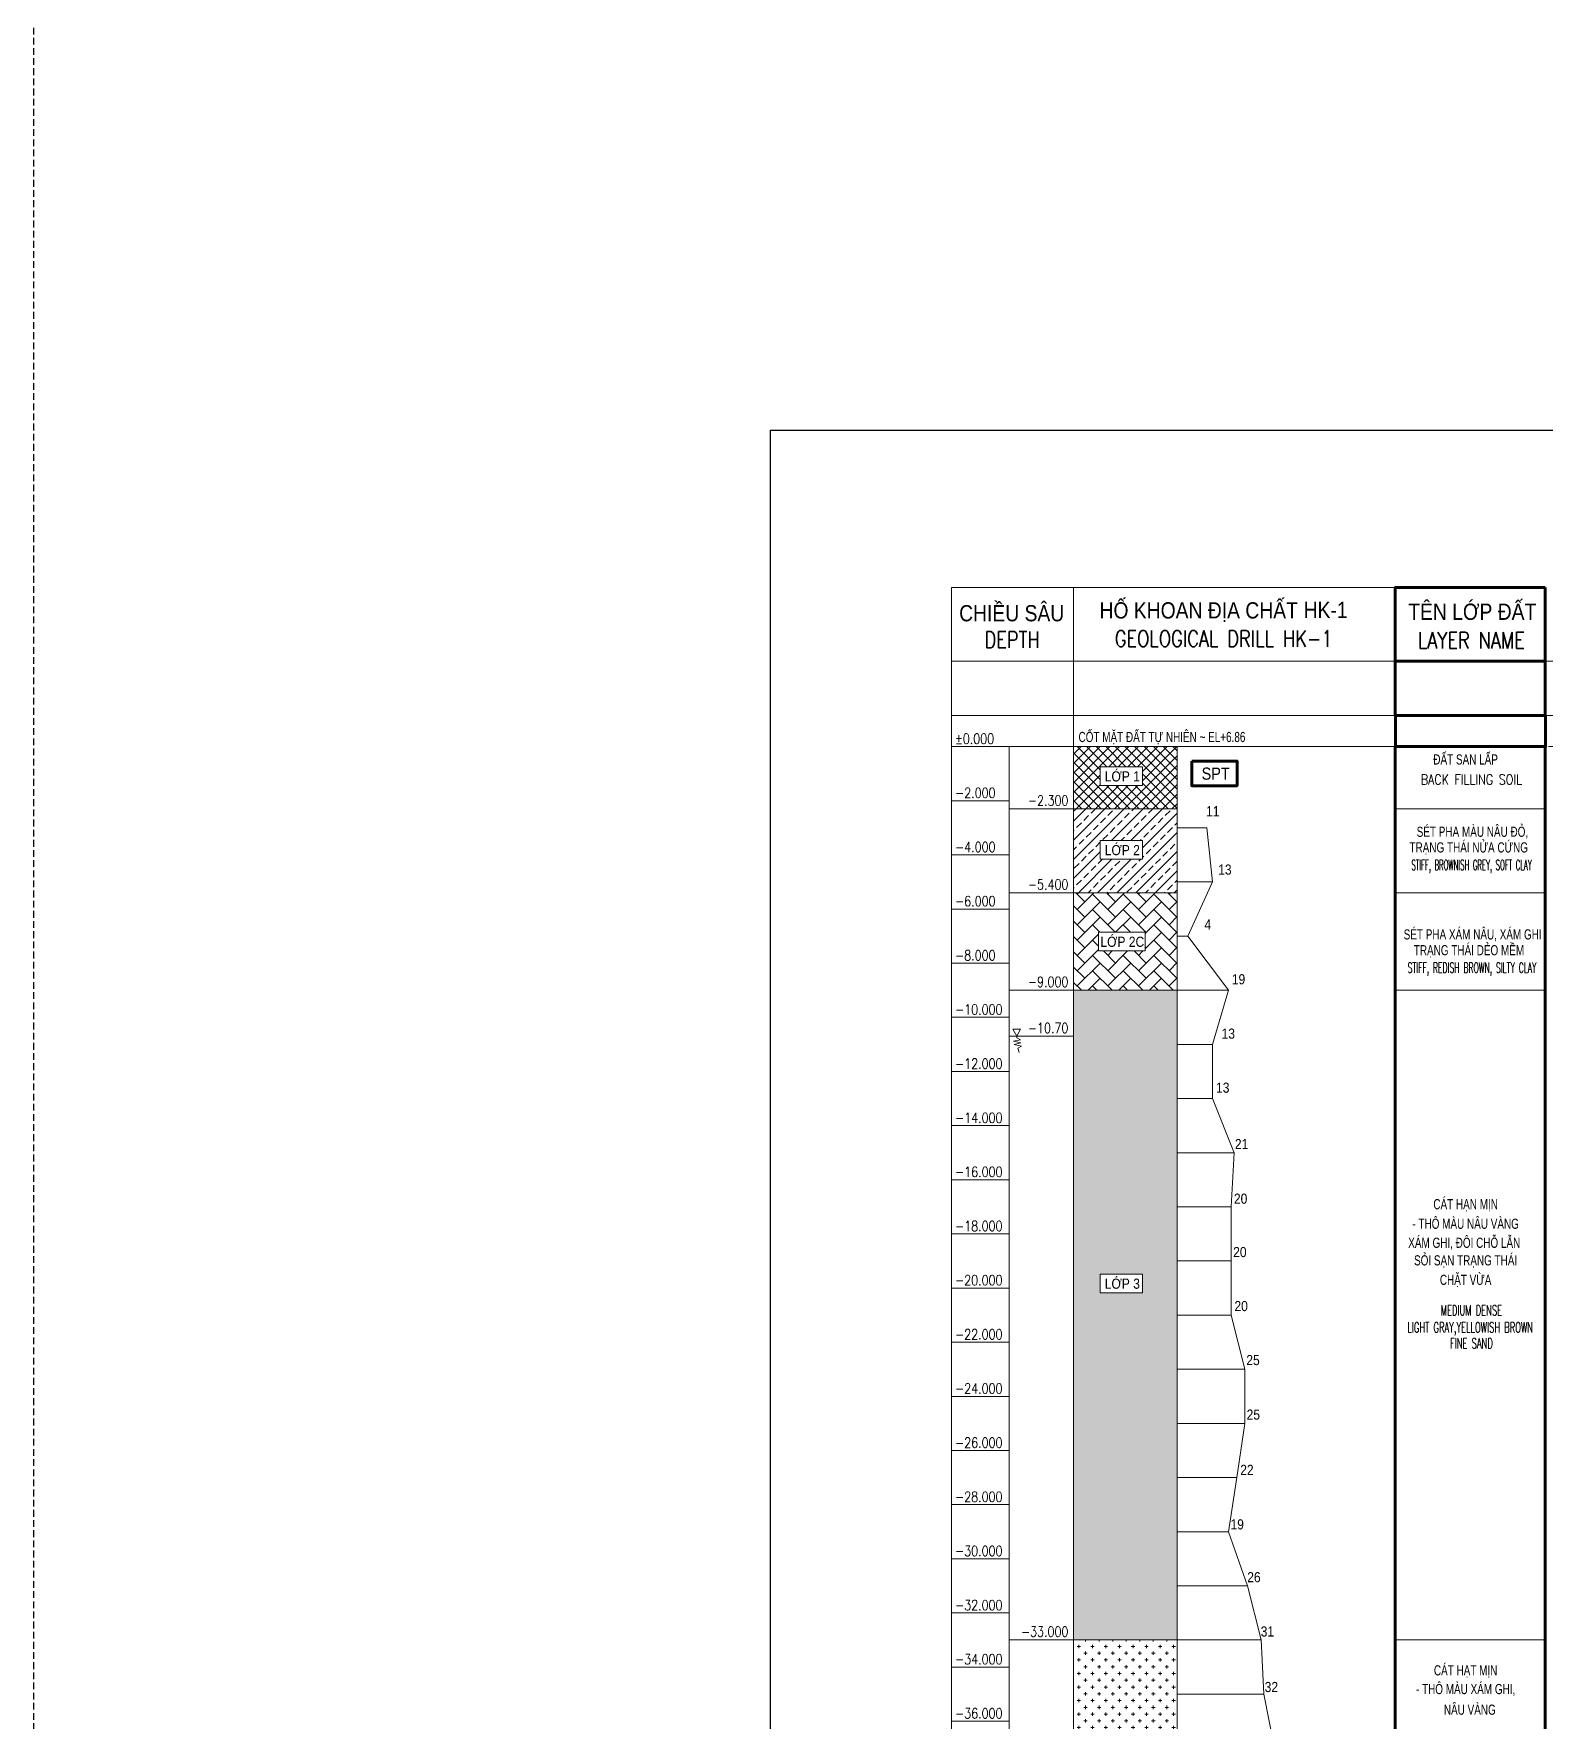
# Model space of a CAD drawing. Header units: millimetres. Extents: x -2123450 to -961021, y -260876 to 649159.
# Drawn here: x -1725347 to -1669543, y 359319 to 421650 of the extents above; entities that cross this region are included whole.
import ezdxf
from ezdxf.enums import TextEntityAlignment as Align

# ---------------------------------------------------------------- set-up
doc = ezdxf.new("R2010")
doc.units = ezdxf.units.MM
doc.header["$LTSCALE"] = 1000
doc.header["$MEASUREMENT"] = 0
doc.linetypes.add('DASHED', pattern=[19.05, 12.7, -6.35])
doc.linetypes.add('HIDDEN', pattern=[0.375, 0.25, -0.125])
doc.layers.get('0').update_dxf_attribs({"linetype": 'CONTINUOUS'})
doc.layers.get('DEFPOINTS').update_dxf_attribs({"linetype": 'CONTINUOUS'})
doc.layers.add('HIDEN', color=9, linetype='HIDDEN')
doc.layers.add('TEXT', color=7, linetype='CONTINUOUS')
for name, color, linetype, lineweight in [('NDC_S_CONTINUOUS', 3, 'CONTINUOUS', 20), ('NDC_S_DIM', 1, 'CONTINUOUS', 9), ('NDC_S_ENG TEXT', 2, 'CONTINUOUS', 9), ('NDC_S_FOUNDATION NAME', 7, 'CONTINUOUS', 20), ('NDC_S_HATCH MATERIAL', 8, 'CONTINUOUS', 13), ('NDC_S_LEVEL TEXT', 7, 'CONTINUOUS', 20), ('NDC_S_PILE ON FOUNDATION PLAN', 9, 'DASHED', 9), ('NDC_S_REBAR SECTION', 6, 'CONTINUOUS', 25), ('NDC_S_VN TITLE', 6, 'CONTINUOUS', 9)]:
    doc.layers.add(name, color=color, linetype=linetype, lineweight=lineweight)
doc.styles.add('NDC_ARIAL', font='arial.ttf', dxfattribs={"width": 0.8})
doc.styles.add('NDC_ROMANS', font='romans.shx', dxfattribs={"width": 0.8, "bigfont": 'vns.shx'})
doc.styles.get("Standard").update_dxf_attribs({"font": 'romans.shx', "bigfont": 'vns.shx'})

# ---------------------------------------------------------------- blocks, each defined once
blk = doc.blocks.new('COC TN D1800 TYPE 2')
at = {"layer": 'NDC_S_CONTINUOUS'}
for p, q in [((0, 56873.2), (47426.9, 56873.2)), ((0, 54873.2), (33126.6, 54873.2))]:
    blk.add_line(p, q, dxfattribs=at)
at = {"layer": 'NDC_S_HATCH MATERIAL', "linetype": 'HIDDEN'}
blk.add_line((11992.5, 53723.2), (0, 53723.2), dxfattribs=at)
blk = doc.blocks.new('HK1 B3')
at = {"layer": 'NDC_S_HATCH MATERIAL'}
h = blk.add_hatch(dxfattribs=at)
h.set_pattern_fill('ANSI37', color=256, scale=2000)
h.set_pattern_definition([(45, (599674.7, -615917.2), (-176.776695, 176.776695), []), (135, (599674.7, -615917.2), (-176.776695, -176.776695), [])])
h.paths.add_polyline_path([(8333, 0), (4509, 0), (4509, -2300), (8333, -2300)])
h.paths.add_polyline_path([(5495, -1439), (5495, -746), (7052, -746), (7052, -1439)], flags=16)
h.paths.add_polyline_path([(5542, -1412), (7077, -1412), (7077, -697), (5542, -697)], flags=24)
h = blk.add_hatch(dxfattribs=at)
h.set_pattern_fill('ANSI33', color=256, scale=2000)
h.set_pattern_definition([(45, (599674.7, -615917.2), (-353.5534, 353.5534), []), (45, (600028.26, -615917.2), (-353.5534, 353.5534), [250, -125])])
h.paths.add_polyline_path([(8333, -2300), (4509, -2300), (4509, -5400), (8333, -5400)])
h.paths.add_polyline_path([(7052, -3470), (7052, -4163), (5495, -4163), (5495, -3470)], flags=16)
h.paths.add_polyline_path([(5542, -4135), (7077, -4135), (7077, -3421), (5542, -3421)], flags=24)
h = blk.add_hatch(dxfattribs=at)
h.set_pattern_fill('AR-HBONE', color=256, scale=100, pattern_type=2)
h.set_pattern_definition([(45, (599674.7, -615917.2), (4e-14, 565.68542), [1200, -400]), (135, (599957.55, -615634.36), (4e-14, 565.68542), [1200, -400])])
h.paths.add_polyline_path([(8333, -5400), (4509, -5400), (4509, -9000), (8333, -9000)])
h.paths.add_polyline_path([(5429, -7549), (5429, -6856), (7149, -6856), (7149, -7549)], flags=16)
h.paths.add_polyline_path([(5381, -7521), (7238, -7521), (7238, -6807), (5381, -6807)], flags=24)
h = blk.add_hatch(dxfattribs=at)
h.set_pattern_fill('AR-SAND', color=256, scale=100)
h.set_pattern_definition([(37.5, (599674.71, -615917.2), (-6.299336, 192.682377), [0, -152, 0, -170, 0, -162.5]), (7.5, (599674.7, -615917.2), (176.97767, 282.21461), [0, -82, 0, -137, 0, -52.5]), (327.5, (599551.7, -615917.2), (311.414186, 0.565905), [0, -50, 0, -180, 0, -235]), (317.5, (599551.7, -615917.2), (300.61266, 87.76756), [0, -25, 0, -118, 0, -135])])
h.paths.add_polyline_path([(8333, -9000), (4509, -9000), (4509, -33000), (8333, -33000)])
h.paths.add_polyline_path([(7052, -19485), (7052, -20177), (5495, -20177), (5495, -19485)], flags=16)
h = blk.add_hatch(dxfattribs=at)
h.set_pattern_fill('CROSS', color=256, scale=1000)
h.set_pattern_definition([(0, (599674.7, -615917.2), (250, 250), [125, -375]), (90, (599737.2, -615979.7), (-250, 250), [125, -375])])
h.paths.add_polyline_path([(8333, -33000), (4509, -33000), (4509, -43200), (8333, -43200)])
h.paths.add_polyline_path([(7052, -37893), (7052, -38586), (5495, -38586), (5495, -37893)], flags=16)
h.paths.add_polyline_path([(5542, -38558), (7077, -38558), (7077, -37844), (5542, -37844)], flags=24)
at = {"layer": 'NDC_S_CONTINUOUS'}
for p, q in [((4509, -67200), (4509, 5871)), ((16380, 1149), (16380, 5871)), ((0, -67200), (0, 0)), ((2130, 0), (0, 0)), ((2130, -67200), (2130, 0)), ((8333, -67200), (8333, 0)), ((16381, -67199), (16380, 0)), ((2130, -2000), (0, -2000)), ((4509, -2300), (2130, -2300)), ((8333, -2300), (4509, -2300)), ((2130, -4000), (0, -4000)), ((4509, -5400), (2130, -5400)), ((8333, -5400), (4509, -5400)), ((8333, -5400), (4509, -5400)), ((2130, -6000), (0, -6000)), ((2130, -8000), (0, -8000)), ((4509, -9000), (2130, -9000)), ((8333, -9000), (4509, -9000)), ((8333, -9000), (4509, -9000)), ((2130, -10000), (0, -10000)), ((2130, -12000), (0, -12000)), ((2130, -14000), (0, -14000)), ((2130, -16000), (0, -16000)), ((2130, -18000), (0, -18000)), ((2130, -20000), (0, -20000)), ((2130, -22000), (0, -22000)), ((2130, -24000), (0, -24000)), ((2130, -26000), (0, -26000)), ((2130, -28000), (0, -28000)), ((2130, -30000), (0, -30000)), ((2130, -32000), (0, -32000)), ((4509, -33000), (2130, -33000)), ((8333, -33000), (4509, -33000)), ((2130, -34000), (0, -34000)), ((2130, -36000), (0, -36000))]:
    blk.add_line(p, q, dxfattribs=at)
for points in [[(4509, 3150), (0, 3150), (0, 5871), (4509, 5871)], [(16380, 3150), (4509, 3150), (4509, 5871), (16380, 5871)], [(4509, 1149), (0, 1149), (0, 3150), (4509, 3150)], [(16380, 1149), (4509, 1149), (4509, 3150), (16380, 3150)], [(4509, 0), (0, 0), (0, 1149), (4509, 1149)], [(16380, 0), (4509, 0), (4509, 1149), (16380, 1149)]]:
    blk.add_lwpolyline(points, close=True, dxfattribs=at)
at = {"layer": 'NDC_S_CONTINUOUS', "lineweight": 100}
blk.add_lwpolyline([(8874, -536), (10544, -536), (10544, -1448), (8874, -1448)], close=True, dxfattribs=at)
at = {"layer": 'NDC_S_DIM', "color": 3}
for p, q in [((8333, -3000), (9433, -3000)), ((9433, -3000), (9633, -5000)), ((8333, -5000), (9633, -5000)), ((9633, -5000), (8733, -7000)), ((8333, -7000), (8733, -7000)), ((8733, -7000), (10233, -9000)), ((8333, -9000), (10233, -9000)), ((10233, -9000), (9633, -11000)), ((8333, -11000), (9633, -11000)), ((9633, -11000), (9633, -13000)), ((8333, -13000), (9633, -13000)), ((9633, -13000), (10433, -15000)), ((8333, -15000), (10433, -15000)), ((10433, -15000), (10333, -17000)), ((8333, -17000), (10333, -17000)), ((10333, -17000), (10333, -19000)), ((8333, -19000), (10333, -19000)), ((10333, -19000), (10333, -21000)), ((8333, -21000), (10333, -21000)), ((10333, -21000), (10833, -23000)), ((8333, -23000), (10833, -23000)), ((10833, -23000), (10833, -25000)), ((8333, -25000), (10833, -25000)), ((10833, -25000), (10533, -27000)), ((8333, -27000), (10533, -27000)), ((10533, -27000), (10233, -29000)), ((8333, -29000), (10233, -29000)), ((10233, -29000), (10933, -31000)), ((8333, -31000), (10933, -31000)), ((10933, -31000), (11433, -33000)), ((8333, -33000), (11433, -33000)), ((11433, -33000), (11533, -35000)), ((8333, -35000), (11533, -35000)), ((11533, -35000), (11933, -37000))]:
    blk.add_line(p, q, dxfattribs=at)
at = {"layer": 'NDC_S_DIM'}
for points in [[(5495, -746), (7052, -746), (7052, -1439), (5495, -1439)], [(5495, -3470), (7052, -3470), (7052, -4163), (5495, -4163)], [(5429, -6856), (7149, -6856), (7149, -7549), (5429, -7549)], [(5495, -19485), (7052, -19485), (7052, -20177), (5495, -20177)]]:
    blk.add_lwpolyline(points, close=True, dxfattribs=at)
at = {"layer": 'NDC_S_PILE ON FOUNDATION PLAN', "linetype": 'Continuous'}
for p, q in [((2269, -10432), (2550, -10432)), ((2269, -10432), (2410, -10700)), ((2550, -10432), (2410, -10700)), ((2130, -10700), (4509, -10700)), ((2547, -10826), (2294, -10881)), ((2294, -10881), (2566, -10947)), ((2566, -10947), (2313, -11002)), ((2313, -11002), (2585, -11068)), ((2410, -10700), (2410, -10755)), ((2410, -10755), (2547, -10826)), ((2585, -11068), (2450, -11134)), ((2450, -11134), (2501, -11294))]:
    blk.add_line(p, q, dxfattribs=at)
at = {"layer": 'NDC_S_ENG TEXT', "style": 'NDC_ROMANS', "width": 0.8}
for s, p in [('%%P0.000', (137, 102)), ('-2.000', (137, -1898)), ('-4.000', (137, -3898)), ('-6.000', (137, -5898)), ('-8.000', (137, -7898)), ('-10.000', (137, -9898)), ('-12.000', (137, -11898)), ('-14.000', (137, -13898)), ('-16.000', (137, -15898)), ('-18.000', (137, -17898)), ('-20.000', (137, -19898)), ('-22.000', (137, -21898)), ('-24.000', (137, -23898)), ('-26.000', (137, -25898)), ('-28.000', (137, -27898)), ('-30.000', (137, -29898)), ('-32.000', (137, -31898)), ('-34.000', (137, -33898)), ('-36.000', (137, -35898))]:
    blk.add_text(s, height=375, dxfattribs=at).set_placement(p)
for s, p in [('-2.300', (4318, -1993)), ('-5.400', (4318, -5093)), ('-9.000', (4318, -8693)), ('-10.70', (4318, -10393)), ('-33.000', (4318, -32693))]:
    blk.add_text(s, height=375, dxfattribs=at).set_placement(p, align=Align.MIDDLE_RIGHT)
at = {"layer": 'NDC_S_FOUNDATION NAME', "style": 'NDC_ARIAL', "width": 0.7}
blk.add_text('CỐT MẶT ĐẤT TỰ NHIÊN ~ EL+6.86', height=375, dxfattribs=at).set_placement((4692, 167))
at = {"layer": 'NDC_S_FOUNDATION NAME', "style": 'NDC_ARIAL', "width": 0.85}
blk.add_text('SPT', height=450, dxfattribs=at).set_placement((9756, -998), align=Align.MIDDLE)
at = {"layer": 'NDC_S_LEVEL TEXT', "style": 'NDC_ARIAL', "width": 0.85}
for s, p in [('11', (9648, -2388)), ('13', (10096, -4543)), ('4', (9466, -6570)), ('19', (10599, -8594)), ('13', (10221, -10602)), ('13', (10017, -12599)), ('21', (10713, -14678)), ('20', (10677, -16699)), ('20', (10649, -18671)), ('20', (10695, -20665)), ('25', (11135, -22660)), ('25', (11146, -24674)), ('22', (10910, -26715)), ('19', (10550, -28728)), ('26', (11169, -30679)), ('31', (11665, -32685)), ('32', (11812, -34736))]:
    blk.add_text(s, height=375, dxfattribs=at).set_placement(p, align=Align.MIDDLE)
at = {"layer": 'NDC_S_VN TITLE', "style": 'NDC_ARIAL', "width": 0.85}
for s, height, p in [('CHIỀU SÂU', 600, (2225, 5013)), ('HỐ KHOAN ĐỊA CHẤT', 600, (9129, 5056)), ('HK-1', 600, (13815, 5047)), ('LỚP 1', 375, (6309, -1055)), ('LỚP 2', 375, (6309, -3778)), ('LỚP 2C', 375, (6309, -7164)), ('LỚP 3', 375, (6309, -19793))]:
    blk.add_text(s, height=height, dxfattribs=at).set_placement(p, align=Align.MIDDLE)
at = {"layer": 'TEXT', "color": 3, "linetype": 'Continuous', "ltscale": 0.8, "width": 0.8}
for s, p in [('DEPTH', (2242, 3947)), ('GEOLOGICAL DRILL HK-1', (10053, 3988))]:
    blk.add_text(s, height=600, dxfattribs=at).set_placement(p, align=Align.MIDDLE_CENTER)

msp = doc.modelspace()

# ---------------------------------------------------------------- linework, layer by layer
at = {"layer": 'DEFPOINTS'}
msp.add_lwpolyline([(-1698145.34, 407010.05), (-1571995.34, 407010.05), (-1571995.34, 317910.05), (-1698145.34, 317910.05)], close=True, dxfattribs=at)
at = {"layer": 'HIDEN', "color": 1}
msp.add_lwpolyline([(-1725347.08, 649159.11), (-1242046.9, 649159.11), (-1242046.9, -260876.48), (-1725347.08, -260876.48)], close=True, dxfattribs=at)
at = {"layer": 'NDC_S_CONTINUOUS'}
for p, q in [((-1675086.41, 396469.55), (-1675086.41, 401191.34)), ((-1675086.41, 396469.55), (-1675086.41, 401191.34)), ((-1675085.41, 328121.55), (-1675086.41, 395320.55)), ((-1675085.41, 328120.55), (-1675086.41, 395320.55)), ((-1669543.22, 393020.55), (-1675085.41, 393020.55)), ((-1669543.22, 389920.55), (-1675085.41, 389920.55)), ((-1669543.22, 386320.55), (-1675085.41, 386320.55)), ((-1669543.22, 386320.55), (-1675085.41, 386320.55)), ((-1669543.22, 386320.55), (-1675085.41, 386320.55)), ((-1669543.22, 362320.55), (-1675086.41, 362320.55))]:
    msp.add_line(p, q, dxfattribs=at)
at = {"layer": 'NDC_S_CONTINUOUS', "lineweight": 100}
for points in [[(-1669543.22, 401191.34), (-1675086.41, 401191.34), (-1675086.41, 398470.55), (-1669543.22, 398470.55)], [(-1669543.22, 398470.55), (-1675086.41, 398470.55), (-1675086.41, 396470.55), (-1669543.22, 396470.55)], [(-1669530.76, 396470.55), (-1675073.95, 396470.55), (-1675073.95, 395320.55), (-1669530.76, 395320.55)], [(-1675086.41, 395320.55), (-1669543.22, 395320.55), (-1669543.22, 328120.55), (-1675086.41, 328120.55)]]:
    msp.add_lwpolyline(points, close=True, dxfattribs=at)

# ---------------------------------------------------------------- block references
at = {"color": 3}
msp.add_blockref('HK1 B3', (-1691466.41, 395320.55), dxfattribs=at)
at = {"layer": 'NDC_S_REBAR SECTION', "color": 1}
msp.add_blockref('COC TN D1800 TYPE 2', (-1669543.22, 341597.37), dxfattribs=at)

# ---------------------------------------------------------------- texts
at = {"layer": 'NDC_S_FOUNDATION NAME', "color": 2, "style": 'NDC_ARIAL', "width": 0.7}
for s, p in [('ĐẤT SAN LẤP', (-1672482.03, 394899.94)), ('SÉT PHA MÀU NÂU ĐỎ,', (-1672231.41, 392196.26)), ('TRẠNG THÁI NỬA CỨNG', (-1672367.71, 391611.35)), ('SÉT PHA XÁM NÂU, XÁM GHI', (-1672222.48, 388399.59)), ('TRẠNG THÁI DẺO MỀM', (-1672358.77, 387814.68)), ('CÁT HẠN MỊN', (-1672482.03, 378425.59)), ('- THÔ MÀU NÂU VÀNG', (-1672482.03, 377743.92)), ('XÁM GHI, ĐÔI CHỖ LẪN ', (-1672482.03, 377014.7)), ('SỎI SẠN TRẠNG THÁI', (-1672482.03, 376358.66)), ('CHẶT VỪA', (-1672482.03, 375632.64)), ('CÁT HẠT MỊN', (-1672482.03, 361206.38)), ('- THÔ MÀU XÁM GHI,', (-1672482.03, 360524.71)), ('NÂU VÀNG', (-1672327.52, 359795.49))]:
    msp.add_text(s, height=375, dxfattribs=at).set_placement(p, align=Align.MIDDLE)
at = {"layer": 'NDC_S_VN TITLE', "style": 'NDC_ARIAL', "width": 0.85}
msp.add_text('TÊN LỚP ĐẤT', height=600, dxfattribs=at).set_placement((-1672236.74, 400387.24), align=Align.MIDDLE)
at = {"layer": 'TEXT', "color": 3, "linetype": 'Continuous', "ltscale": 0.8}
for s, height, width, p in [('LAYER NAME', 600, 0.8, (-1672268.39, 399245.66)), ('BACK FILLING SOIL', 375, 0.8, (-1672268.39, 394102.38)), (' STIFF, BROWNISH GREY, SOFT CLAY', 375, 0.5, (-1672325.49, 390948.46)), (' STIFF, REDISH BROWN, SILTY CLAY', 375, 0.55, (-1672316.55, 387151.79)), ('MEDIUM DENSE', 375, 0.6, (-1672268.39, 374497.71)), ('LIGHT GRAY,YELLOWISH BROWN', 375, 0.6, (-1672313.89, 373867.68)), ('FINE SAND', 375, 0.6, (-1672268.39, 373279.35))]:
    msp.add_text(s, height=height, dxfattribs=dict(at, width=width)).set_placement(p, align=Align.MIDDLE_CENTER)

doc.saveas('drawing.dxf')
